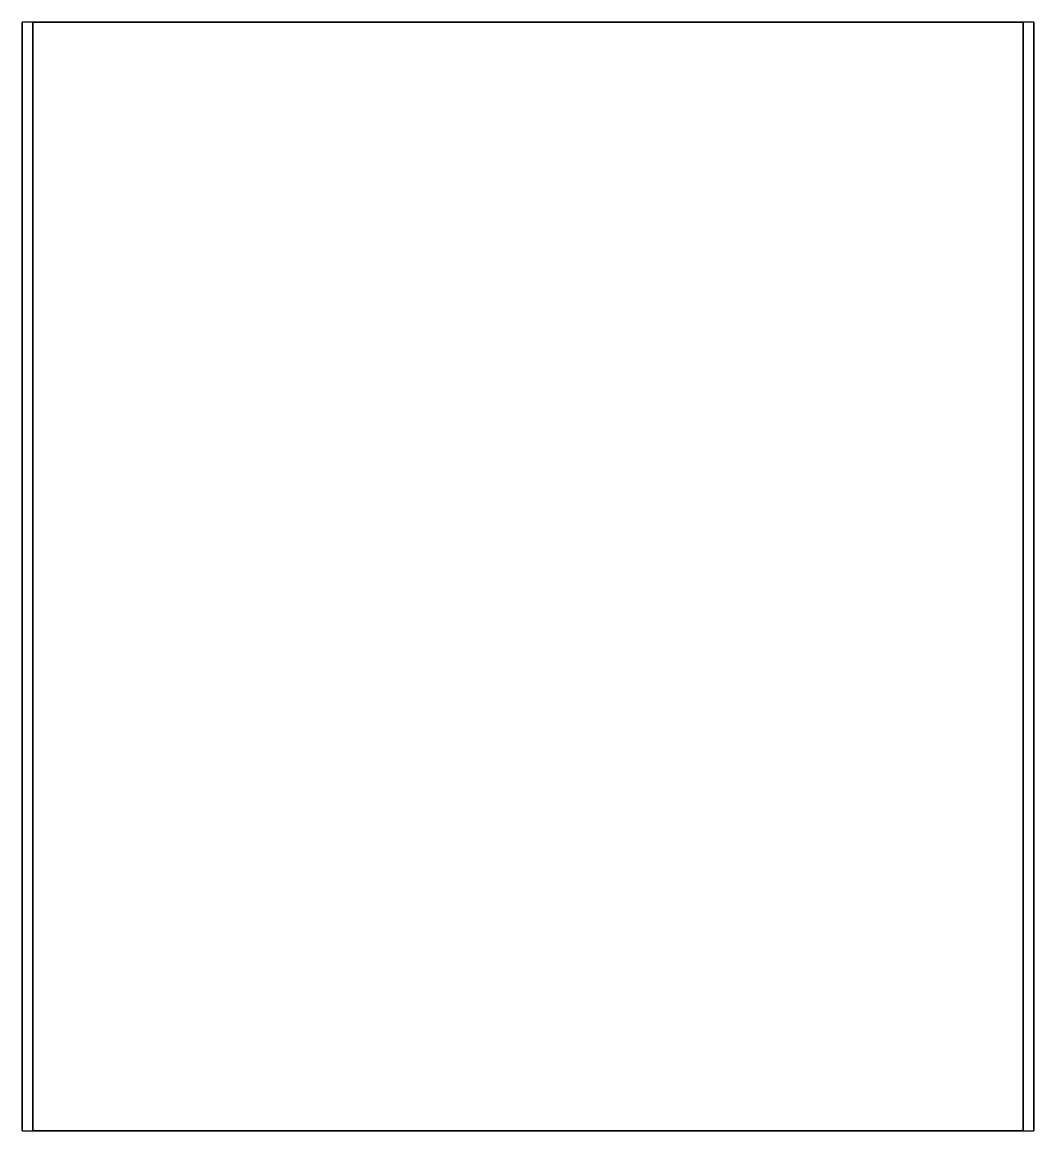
# Model space of a CAD drawing. Extents: x -0.47 to 0.47, y -0.4 to 0.63.
import ezdxf

# ---------------------------------------------------------------- set-up
doc = ezdxf.new("R2010")
doc.units = 0
doc.layers.add('TURRET', color=2, linetype='CONTINUOUS')

msp = doc.modelspace()

# ---------------------------------------------------------------- linework, layer by layer
at = {"layer": 'TURRET'}
for points in [[(-0.47, 0.63), (-0.47, -0.4), (0.47, -0.4), (0.47, 0.63)], [(-0.47, 0.12, 0.43), (-0.47, -0.16, 0.43), (-0.47, -0.4), (-0.47, 0.63)], [(0.46, 0.63, 0.01), (0.46, -0.4, 0.01), (-0.46, -0.4, 0.01), (-0.46, 0.63, 0.01)], [(-0.46, 0.63, 0.01), (-0.46, -0.4, 0.01), (-0.46, -0.16, 0.43), (-0.46, 0.12, 0.43)], [(0.46, 0.12, 0.43), (0.46, -0.16, 0.43), (0.46, -0.4, 0.01), (0.46, 0.63, 0.01)], [(0.47, 0.63), (0.47, -0.4), (0.47, -0.16, 0.43), (0.47, 0.12, 0.43)], [(-0.47, 0.07, 1.17), (-0.47, -0.13, 1.17), (-0.47, -0.16, 0.43), (-0.47, 0.12, 0.43)], [(-0.46, 0.12, 0.43), (-0.46, -0.16, 0.43), (-0.46, -0.13, 1.17), (-0.46, 0.07, 1.17)], [(0.46, 0.07, 1.17), (0.46, -0.13, 1.17), (0.46, -0.16, 0.43), (0.46, 0.12, 0.43)], [(0.47, 0.12, 0.43), (0.47, -0.16, 0.43), (0.47, -0.13, 1.17), (0.47, 0.07, 1.17)], [(-0.47, 0.02, 1.27), (-0.47, -0.08, 1.27), (-0.47, -0.13, 1.17), (-0.47, 0.07, 1.17)], [(-0.46, 0.07, 1.17), (-0.46, -0.13, 1.17), (-0.46, -0.08, 1.27), (-0.46, 0.02, 1.27)], [(0.46, 0.02, 1.27), (0.46, -0.08, 1.27), (0.46, -0.13, 1.17), (0.46, 0.07, 1.17)], [(0.47, 0.07, 1.17), (0.47, -0.13, 1.17), (0.47, -0.08, 1.27), (0.47, 0.02, 1.27)]]:
    msp.add_3dface(points, dxfattribs=at)

doc.saveas('drawing.dxf')
